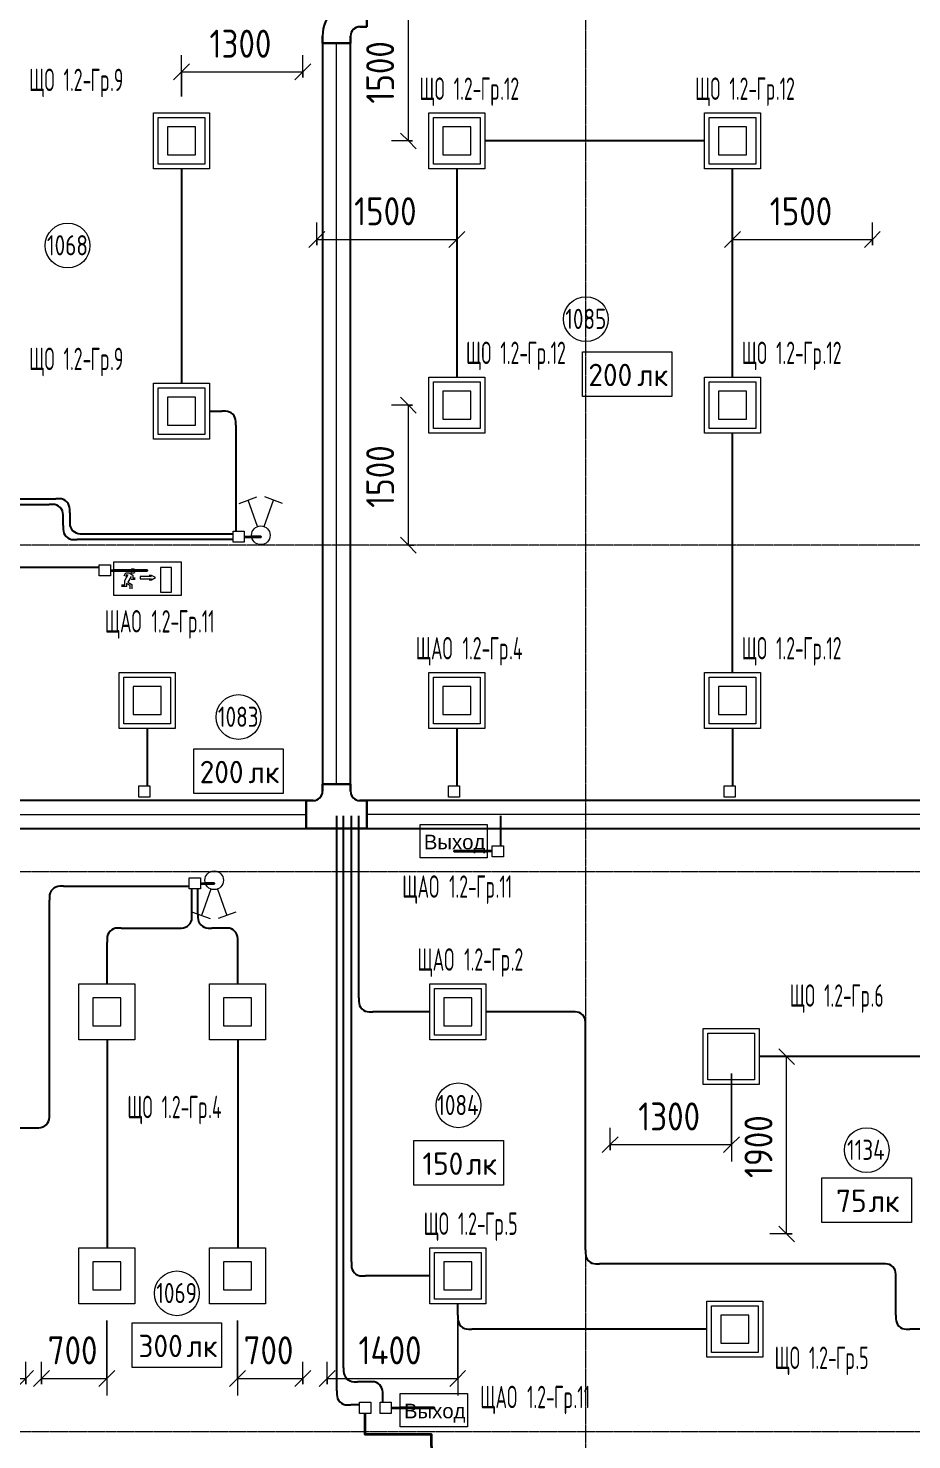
# Model space of a CAD drawing. Header units: millimetres. Extents: x -4730 to 98194, y -4296 to 93388.
# Drawn here: x 39027 to 48497, y 36915 to 52038 of the extents above; entities that cross this region are included whole.
import ezdxf

# ---------------------------------------------------------------- set-up
doc = ezdxf.new("R2010")
doc.units = ezdxf.units.MM
doc.linetypes.add('Линия сетки', pattern=[22.225, 12.7, -3.175, 3.175, -3.175])
for name, color, linetype, lineweight, true_color in [('Кабельные лотки', 5, 'Continuous', 25, 0x0000ff), ('Короба', 7, 'Continuous', 25, 0x008000), ('Соединительные детали кабельных лотков', 5, 'Continuous', 25, 0x0000ff), ('Соединительные детали коробов', 7, 'Continuous', 25, 0x008000), ('Типовые аннотации', 5, 'Continuous', 18, 0x0000ff)]:
    doc.layers.add(name, color=color, linetype=linetype, lineweight=lineweight, true_color=true_color)
for name, color, linetype, lineweight in [('Марки помещений', 7, 'Continuous', 9), ('Марки силовых электроприборов', 7, 'Continuous', 9), ('Осевая линия', 7, 'Continuous', 18), ('Оси', 7, 'Continuous', 9), ('Провода', 7, 'Continuous', 35), ('Размеры', 7, 'Continuous', 9), ('Размеры-120', 7, 'Continuous', 9)]:
    doc.layers.add(name, color=color, linetype=linetype, lineweight=lineweight)
doc.styles.add('Arial', font='arial.ttf', dxfattribs={"height": 156})
doc.styles.add('GOST Common', font='GOST_Common.ttf', dxfattribs={"width": 0.6, "height": 240})
doc.styles.add('GOST Common_1', font='GOST_Common.ttf', dxfattribs={"width": 0.9, "height": 300})
doc.styles.add('GOST Common_2', font='GOST_Common.ttf', dxfattribs={"height": 240})
doc.styles.add('GOST Common_3', font='GOST_Common.ttf', dxfattribs={"width": 0.8, "height": 216})
doc.dimstyles.new('ADSK_Проверочный', dxfattribs={"dimscale": 304.8, "dimtxt": 301.714499, "dimasz": 0.556693, "dimexe": 0.590551, "dimexo": 0.590551, "dimgap": 0.19685, "dimtad": 1, "dimdec": 3, "dimrnd": 0.001, "dimdsep": 46, "dimtxsty": 'GOST Common_1', "dimblk1": 'OBLIQUE', "dimblk2": 'OBLIQUE', "dimsah": 1, "dimcen": 0.09, "dimazin": 0, "dimtfac": 1, "dimtdec": 4, "dimtix": 1, "dimtmove": 0, "dimatfit": 3, "dimfxl": 1, "dimtvp": 1, "dimtolj": 1, "dimtzin": 0, "dimarcsym": 2})

# ---------------------------------------------------------------- blocks, each defined once
blk = doc.blocks.new('M_Горизонтальный тройник для канального - Радиус 100 мм-2474834-1-й этаж')
at = {"layer": 'Соединительные детали кабельных лотков'}
for p, q in [((325, 150), (-325, 150)), ((-325, 150), (-325, -150)), ((-325, -150), (-325, 150)), ((-325, 150), (325, 150)), ((-325, 150), (-325, 150)), ((325, -150), (325, 150)), ((325, 150), (325, -150)), ((325, 150), (325, 150)), ((-325, -150), (-250, -150)), ((-250, -150), (-325, -150)), ((-325, -150), (-325, -150)), ((250, -150), (325, -150)), ((325, -150), (250, -150)), ((325, -150), (325, -150)), ((-150, -250), (-150, -325)), ((-150, -325), (-150, -250)), ((150, -325), (150, -250)), ((150, -250), (150, -325)), ((-150, -325), (150, -325)), ((150, -325), (-150, -325)), ((-150, -325), (-150, -325)), ((150, -325), (150, -325))]:
    blk.add_line(p, q, dxfattribs=at)
for centre, start, end in [((-250, -250), 0, 90), ((-250, -250), 0, 90), ((250, -250), 90, 180), ((250, -250), 90, 180)]:
    blk.add_arc(centre, 100, start, end, dxfattribs=at)
blk = doc.blocks.new('M_Горизонтальный изгиб-колено для канального - Стандартная-2475426-1-й этаж')
at = {"layer": 'Соединительные детали кабельных лотков'}
for p, q in [((-150, 250), (-150, 325)), ((150, 325), (-150, 325)), ((-150, 325), (150, 325)), ((-150, 325), (-150, 325)), ((-150, 325), (-150, 250)), ((150, 250), (150, 325)), ((150, 325), (150, 325)), ((150, 325), (150, 250)), ((-325, 150), (-325, 150)), ((-325, 150), (-325, -150)), ((-325, -150), (-325, 150)), ((-325, 150), (-250, 150)), ((-250, 150), (-325, 150)), ((-325, -150), (-325, -150)), ((-250, -150), (-325, -150)), ((-250, -150), (-325, -150))]:
    blk.add_line(p, q, dxfattribs=at)
for radius, end in [(100, 360), (400, 360), (100, 0), (400, 0)]:
    blk.add_arc((-250, 250), radius, 270, end, dxfattribs=at)
blk = doc.blocks.new('M_Короб_ отвод - Плоский торец - ПВХ - Стандартная-2386742-1-й этаж')
at = {"layer": 'Соединительные детали коробов'}
for p, q in [((0, 111.95), (0, 150.05)), ((-150.05, 0), (-111.95, 0))]:
    blk.add_line(p, q, dxfattribs=at)
blk.add_arc((-111.95, 111.95), 111.95, 270, 0, dxfattribs=at)
blk = doc.blocks.new('ADSK_Марка_Помещение_1_ГОСТ21-501-2011 - Номер-85995-1-й этаж')
at = {"layer": 'Марки помещений'}
blk.add_circle((0, 0), 2, dxfattribs=at)
blk = doc.blocks.new('DIMBLOCK165-1-й этаж')
at = {"layer": 'Размеры-120'}
for p, q in [((38000, 38192), (38000, 37391)), ((38000, 37571), (38000, 38192)), ((39000, 37511), (39000, 37751)), ((38000, 37571), (37915, 37486)), ((38000, 37571), (38085, 37656)), ((38000, 37571), (39000, 37571)), ((39000, 37571), (38915, 37486)), ((39000, 37571), (39085, 37656)), ((39000, 37571), (39000, 37511))]:
    blk.add_line(p, q, dxfattribs=at)
at = {"layer": 'Размеры-120', "color": 0, "insert": (38150, 38023), "char_height": 300, "width": 840.71, "attachment_point": 1, "line_spacing_factor": 1.022761, "style": 'GOST Common_1'}
blk.add_mtext('1000', dxfattribs=at)
blk = doc.blocks.new('_Oblique')
at = {"color": 0, "linetype": 'ByBlock', "lineweight": -2}
blk.add_line((-0.5, -0.5), (0.5, 0.5), dxfattribs=at)
blk = doc.blocks.new('DIMBLOCK166-1-й этаж')
at = {"layer": 'Размеры-120'}
for p, q in [((39870, 38192), (39870, 37391)), ((39870, 37571), (39870, 38192)), ((39170, 37511), (39170, 37751)), ((39170, 37571), (39085, 37486)), ((39170, 37571), (39255, 37656)), ((39170, 37571), (39870, 37571)), ((39170, 37571), (39170, 37511)), ((39870, 37571), (39785, 37486)), ((39870, 37571), (39955, 37656))]:
    blk.add_line(p, q, dxfattribs=at)
at = {"layer": 'Размеры-120', "color": 0, "insert": (39236, 38023), "char_height": 300, "width": 681.16, "attachment_point": 1, "line_spacing_factor": 1.022761, "style": 'GOST Common_1'}
blk.add_mtext('700', dxfattribs=at)
blk = doc.blocks.new('DIMBLOCK167-1-й этаж')
at = {"layer": 'Размеры-120'}
for p, q in [((41270, 38192), (41270, 37391)), ((41270, 37571), (41270, 38192)), ((41970, 37511), (41970, 37751)), ((41270, 37571), (41185, 37486)), ((41270, 37571), (41355, 37656)), ((41270, 37571), (41970, 37571)), ((41970, 37571), (41885, 37486)), ((41970, 37571), (42055, 37656)), ((41970, 37571), (41970, 37511))]:
    blk.add_line(p, q, dxfattribs=at)
at = {"layer": 'Размеры-120', "color": 0, "insert": (41336, 38023), "char_height": 300, "width": 681.16, "attachment_point": 1, "line_spacing_factor": 1.022761, "style": 'GOST Common_1'}
blk.add_mtext('700', dxfattribs=at)
blk = doc.blocks.new('DIMBLOCK168-1-й этаж')
at = {"layer": 'Размеры-120'}
for p, q in [((43630, 38192), (43630, 37391)), ((43630, 37571), (43630, 38192)), ((42230, 37511), (42230, 37751)), ((42230, 37571), (42145, 37486)), ((42230, 37571), (42315, 37656)), ((42230, 37571), (43630, 37571)), ((42230, 37571), (42230, 37511)), ((43630, 37571), (43545, 37486)), ((43630, 37571), (43715, 37656))]:
    blk.add_line(p, q, dxfattribs=at)
at = {"layer": 'Размеры-120', "color": 0, "insert": (42567, 38023), "char_height": 300, "width": 871.39, "attachment_point": 1, "line_spacing_factor": 1.022761, "style": 'GOST Common_1'}
blk.add_mtext('1400', dxfattribs=at)
blk = doc.blocks.new('DIMBLOCK169-1-й этаж')
at = {"layer": 'Размеры-120'}
for p, q in [((46565, 40840), (46565, 39897)), ((46565, 40077), (46565, 40840)), ((45265, 40017), (45265, 40257)), ((45265, 40077), (45180, 39992)), ((45265, 40077), (45350, 40161)), ((45265, 40077), (46565, 40077)), ((45265, 40077), (45265, 40017)), ((46565, 40077), (46480, 39992)), ((46565, 40077), (46650, 40161))]:
    blk.add_line(p, q, dxfattribs=at)
at = {"layer": 'Размеры-120', "color": 0, "insert": (45565, 40529), "char_height": 300, "width": 840.71, "attachment_point": 1, "line_spacing_factor": 1.022761, "style": 'GOST Common_1'}
blk.add_mtext('1300', dxfattribs=at)
blk = doc.blocks.new('DIMBLOCK171-1-й этаж')
at = {"layer": 'Размеры-120'}
for p, q in [((47043, 41020), (47336, 41020)), ((47156, 41020), (47043, 41020)), ((47156, 41020), (47071, 41105)), ((47156, 39120), (47156, 41020)), ((47156, 41020), (47241, 40935)), ((47156, 39120), (47071, 39205)), ((47216, 39120), (46976, 39120)), ((47156, 39120), (47241, 39035)), ((47156, 39120), (47216, 39120))]:
    blk.add_line(p, q, dxfattribs=at)
at = {"layer": 'Размеры-120', "color": 0, "insert": (46704, 39720), "char_height": 300, "width": 840.71, "attachment_point": 1, "rotation": 90, "line_spacing_factor": 1.022761, "style": 'GOST Common_1'}
blk.add_mtext('1900', dxfattribs=at)
blk = doc.blocks.new('DIMBLOCK180-1-й этаж')
at = {"layer": 'Размеры-120'}
for p, q in [((43620, 50352), (43620, 49595)), ((43620, 49775), (43620, 50352)), ((42120, 49715), (42120, 49955)), ((42120, 49775), (42035, 49690)), ((42120, 49775), (42205, 49860)), ((42120, 49775), (43620, 49775)), ((42120, 49775), (42120, 49715)), ((43620, 49775), (43535, 49690)), ((43620, 49775), (43705, 49860))]:
    blk.add_line(p, q, dxfattribs=at)
at = {"layer": 'Размеры-120', "color": 0, "insert": (42520, 50227), "char_height": 300, "width": 840.71, "attachment_point": 1, "line_spacing_factor": 1.022761, "style": 'GOST Common_1'}
blk.add_mtext('1500', dxfattribs=at)
blk = doc.blocks.new('DIMBLOCK181-1-й этаж')
at = {"layer": 'Размеры-120'}
for p, q in [((46575, 50352), (46575, 49595)), ((46575, 49775), (46575, 50352)), ((48075, 49715), (48075, 49955)), ((46575, 49775), (46490, 49690)), ((46575, 49775), (46660, 49860)), ((46575, 49775), (48075, 49775)), ((48075, 49775), (47990, 49690)), ((48075, 49775), (48160, 49860)), ((48075, 49775), (48075, 49715))]:
    blk.add_line(p, q, dxfattribs=at)
at = {"layer": 'Размеры-120', "color": 0, "insert": (46975, 50227), "char_height": 300, "width": 840.71, "attachment_point": 1, "line_spacing_factor": 1.022761, "style": 'GOST Common_1'}
blk.add_mtext('1500', dxfattribs=at)
blk = doc.blocks.new('DIMBLOCK182-1-й этаж')
at = {"layer": 'Размеры-120'}
for p, q in [((43161, 52330), (42921, 52330)), ((43101, 52330), (43016, 52415)), ((43101, 50830), (43101, 52330)), ((43101, 52330), (43186, 52245)), ((43101, 52330), (43161, 52330)), ((43145, 50830), (42921, 50830)), ((43101, 50830), (43016, 50915)), ((43101, 50830), (43186, 50745)), ((43101, 50830), (43145, 50830))]:
    blk.add_line(p, q, dxfattribs=at)
at = {"layer": 'Размеры-120', "color": 0, "insert": (42649, 51230), "char_height": 300, "width": 840.71, "attachment_point": 1, "rotation": 90, "line_spacing_factor": 1.022761, "style": 'GOST Common_1'}
blk.add_mtext('1500', dxfattribs=at)
blk = doc.blocks.new('DIMBLOCK183-1-й этаж')
at = {"layer": 'Размеры-120'}
for p, q in [((43145, 48000), (42921, 48000)), ((43101, 48000), (43016, 48085)), ((43101, 46500), (43101, 48000)), ((43101, 48000), (43186, 47915)), ((43101, 48000), (43145, 48000)), ((43101, 46500), (43016, 46585)), ((43161, 46500), (42921, 46500)), ((43101, 46500), (43186, 46415)), ((43101, 46500), (43161, 46500))]:
    blk.add_line(p, q, dxfattribs=at)
at = {"layer": 'Размеры-120', "color": 0, "insert": (42649, 46900), "char_height": 300, "width": 840.71, "attachment_point": 1, "rotation": 90, "line_spacing_factor": 1.022761, "style": 'GOST Common_1'}
blk.add_mtext('1500', dxfattribs=at)
blk = doc.blocks.new('DIMBLOCK192-1-й этаж')
at = {"layer": 'Размеры-120'}
for p, q in [((40670, 51307), (40670, 51750)), ((41970, 51510), (41970, 51750)), ((40670, 51570), (40585, 51485)), ((40670, 51570), (40755, 51655)), ((40670, 51570), (41970, 51570)), ((40670, 51570), (40670, 51307)), ((41970, 51570), (41885, 51485)), ((41970, 51570), (42055, 51655)), ((41970, 51570), (41970, 51510))]:
    blk.add_line(p, q, dxfattribs=at)
at = {"layer": 'Размеры-120', "color": 0, "insert": (40970, 52022), "char_height": 300, "width": 840.71, "attachment_point": 1, "line_spacing_factor": 1.022761, "style": 'GOST Common_1'}
blk.add_mtext('1300', dxfattribs=at)
blk = doc.blocks.new('Морка помещения_освещённость_ - Морка помещения_освещённость_-1484368-1-й этаж')
at = {"layer": 'Марки помещений', "color": 190, "true_color": 0x8000ff}
for p, q in [((-4, 0), (-4, 4)), ((-4, 4), (4, 4)), ((4, 4), (4, 0)), ((4, 0), (-4, 0))]:
    blk.add_line(p, q, dxfattribs=at)

msp = doc.modelspace()

# ---------------------------------------------------------------- linework, layer by layer
at = {"layer": 'Кабельные лотки'}
for p, q in [((42481.5722, 51878.1437), (42181.5722, 51878.1437)), ((42181.5722, 51878.1437), (42181.5722, 43938.1437)), ((42481.5722, 43938.1437), (42481.5722, 51878.1437)), ((42481.5722, 43938.1437), (42181.5722, 43938.1437)), ((42006.5722, 43763.1437), (34267.9607, 43763.1437)), ((42006.5722, 43463.1437), (42006.5722, 43763.1437)), ((42656.5722, 43763.1437), (42656.5722, 43463.1437)), ((81502.9607, 43763.1437), (42656.5722, 43763.1437)), ((34267.9607, 43463.1437), (42006.5722, 43463.1437)), ((42656.5722, 43463.1437), (81502.9607, 43463.1437))]:
    msp.add_line(p, q, dxfattribs=at)
at = {"layer": 'Короба'}
for p, q in [((46279.764, 50830), (43919.764, 50830)), ((40672.264, 48232.5), (40672.264, 50532.5)), ((43622.264, 50532.5), (43622.264, 48297.5)), ((46577.264, 48297.5), (46577.264, 50532.5)), ((40969.764, 47935), (41101.4875, 47935)), ((41251.5375, 47784.95), (41251.5375, 46650.3697)), ((46577.264, 45132.5), (46577.264, 47702.5)), ((33768.6627, 46936.0109), (39251.4375, 46936.0109)), ((38282.314, 46997.5), (39322.214, 46997.5)), ((39401.4875, 46708.9197), (39401.4875, 46785.9609)), ((39472.264, 46847.45), (39472.264, 46771.9197)), ((39622.314, 46621.8697), (41223.0375, 46621.8697)), ((41223.0375, 46558.8697), (39551.5375, 46558.8697)), ((39788.5746, 46261.1733), (36588.5746, 46261.1733)), ((40302.264, 44537.5), (40302.264, 43919.8714)), ((43622.264, 44537.5), (43622.264, 43919.8714)), ((46577.264, 44537.5), (46577.264, 43919.8714)), ((42334.764, 37438.2122), (42334.764, 43600)), ((42407.0622, 37686.7122), (42407.0622, 43600)), ((42490, 38820.05), (42490, 43600)), ((42570, 41650.05), (42570, 43600)), ((44091.5, 43280), (44091.5, 43600)), ((39403.0912, 42844.5241), (40753.2817, 42844.5241)), ((40781.7817, 42547.55), (40781.7817, 42816.0241)), ((40844.7817, 42547.55), (40844.7817, 42816.0241)), ((39253.0412, 40407.9777), (39253.0412, 42694.4741)), ((40022.314, 42397.5), (40631.7317, 42397.5)), ((41122.214, 42397.5), (40994.8317, 42397.5)), ((39872.264, 41797.5), (39872.264, 42247.45)), ((41272.264, 41797.5), (41272.264, 42247.45)), ((43334.764, 41500), (42720.05, 41500)), ((44849.95, 41500), (43929.764, 41500)), ((45000, 38950.05), (45000, 41349.95)), ((39872.264, 41202.5), (39872.264, 38967.5)), ((41272.264, 41202.5), (41272.264, 38967.5)), ((48894.764, 41020), (46862.5, 41020)), ((36633.0412, 40257.9277), (39102.9912, 40257.9277)), ((48176.5324, 38800), (45150.05, 38800)), ((43334.764, 38670), (42640.05, 38670)), ((48326.5824, 38250.05), (48326.5824, 38649.95)), ((43632.264, 38250.05), (43632.264, 38372.5)), ((46304.764, 38100), (43782.314, 38100)), ((48826.5824, 38100), (48476.6324, 38100)), ((42677.0122, 37536.6622), (42557.1122, 37536.6622)), ((42827.0622, 37316.6622), (42827.0622, 37386.6122)), ((42578.5622, 37288.1622), (42484.814, 37288.1622))]:
    msp.add_line(p, q, dxfattribs=at)
at = {"layer": 'Осевая линия'}
for p, q in [((42331.5722, 43938.1437), (42331.5722, 51878.1437)), ((34267.9607, 43613.1437), (42006.5722, 43613.1437)), ((81502.9607, 43613.1437), (42656.5722, 43613.1437))]:
    msp.add_line(p, q, dxfattribs=at)
at = {"layer": 'Оси', "linetype": 'Линия сетки'}
for p, q in [((45000, 93388.3703), (45000, -3096.3487)), ((98194.2682, 46500), (-3530.0173, 46500)), ((98194.2682, 43000), (-3530.0173, 43000)), ((98194.2682, 37000), (-3530.0173, 37000))]:
    msp.add_line(p, q, dxfattribs=at)
at = {"layer": 'Провода', "flags": 128}
for points in [[(41343.0375, 46590.3702), (41520, 46590.3718), (41421.173, 46590.3718)], [(39908.5746, 46229.6736), (40300, 46229.6754), (39945.0179, 46229.6754)], [(44000, 43220.0003), (43592.0151, 43220.0021), (43946.9972, 43220.0021)], [(40873.2817, 42876.0246), (41020, 42876.0261), (40925.7181, 42876.0261)], [(42918.5622, 37256.6624), (43379.1282, 37256.6642), (43014.1102, 37256.6642)], [(43352.5746, 36717.9726), (43348.4515, 36972.9726), (42638.5573, 36972.9726), (42638.5611, 37196.6622)]]:
    msp.add_lwpolyline(points, dxfattribs=at)
at = {"layer": 'Типовые аннотации'}
for p, q in [((40370, 51130), (40970, 51130)), ((40370, 50530), (40370, 51130)), ((40970, 51130), (40970, 50530)), ((43320, 51130), (43920, 51130)), ((43320, 50530), (43320, 51130)), ((43920, 51130), (43920, 50530)), ((46275, 51130), (46875, 51130)), ((46275, 50530), (46275, 51130)), ((46875, 51130), (46875, 50530)), ((40420, 51080), (40920, 51080)), ((40420, 50580), (40420, 51080)), ((40520, 50980), (40520, 50680)), ((40820, 50980), (40520, 50980)), ((40820, 50680), (40820, 50980)), ((40920, 51080), (40920, 50580)), ((43370, 51080), (43870, 51080)), ((43370, 50580), (43370, 51080)), ((43470, 50980), (43470, 50680)), ((43770, 50980), (43470, 50980)), ((43770, 50680), (43770, 50980)), ((43870, 51080), (43870, 50580)), ((46325, 51080), (46825, 51080)), ((46325, 50580), (46325, 51080)), ((46425, 50980), (46425, 50680)), ((46725, 50980), (46425, 50980)), ((46725, 50680), (46725, 50980)), ((46825, 51080), (46825, 50580)), ((40520, 50680), (40820, 50680)), ((43470, 50680), (43770, 50680)), ((46425, 50680), (46725, 50680)), ((40970, 50530), (40370, 50530)), ((40920, 50580), (40420, 50580)), ((43920, 50530), (43320, 50530)), ((43870, 50580), (43370, 50580)), ((46875, 50530), (46275, 50530)), ((46825, 50580), (46325, 50580)), ((43320, 48300), (43920, 48300)), ((43320, 47700), (43320, 48300)), ((43370, 48250), (43870, 48250)), ((43370, 47750), (43370, 48250)), ((43870, 48250), (43870, 47750)), ((43920, 48300), (43920, 47700)), ((46275, 48300), (46875, 48300)), ((46275, 47700), (46275, 48300)), ((46325, 48250), (46825, 48250)), ((46325, 47750), (46325, 48250)), ((46825, 48250), (46825, 47750)), ((46875, 48300), (46875, 47700)), ((40370, 48235), (40970, 48235)), ((40370, 47635), (40370, 48235)), ((40420, 48185), (40920, 48185)), ((40420, 47685), (40420, 48185)), ((40920, 48185), (40920, 47685)), ((40970, 48235), (40970, 47635)), ((43470, 48150), (43470, 47850)), ((43770, 48150), (43470, 48150)), ((43770, 47850), (43770, 48150)), ((46425, 48150), (46425, 47850)), ((46725, 48150), (46425, 48150)), ((46725, 47850), (46725, 48150)), ((40520, 48085), (40520, 47785)), ((40820, 48085), (40520, 48085)), ((40820, 47785), (40820, 48085)), ((43470, 47850), (43770, 47850)), ((46425, 47850), (46725, 47850)), ((40920, 47685), (40420, 47685)), ((40520, 47785), (40820, 47785)), ((43920, 47700), (43320, 47700)), ((43870, 47750), (43370, 47750)), ((46875, 47700), (46275, 47700)), ((46825, 47750), (46325, 47750)), ((40970, 47635), (40370, 47635)), ((41289.2227, 46947.3184), (41477.1612, 47015.7224)), ((41485.798, 46699.6126), (41383.1919, 46981.5204)), ((41554.202, 46699.6126), (41656.8081, 46981.5204)), ((41750.7773, 46947.3184), (41562.8388, 47015.7224)), ((46275, 45135), (46875, 45135)), ((46275, 44535), (46275, 45135)), ((46325, 45085), (46825, 45085)), ((46325, 44585), (46325, 45085)), ((46825, 45085), (46825, 44585)), ((46875, 45135), (46875, 44535)), ((46425, 44985), (46425, 44685)), ((46725, 44985), (46425, 44985)), ((46725, 44685), (46725, 44985)), ((46425, 44685), (46725, 44685)), ((46875, 44535), (46275, 44535)), ((46825, 44585), (46325, 44585)), ((40985.798, 42815.3874), (40883.1919, 42533.4796)), ((41054.202, 42815.3874), (41156.8081, 42533.4796)), ((40789.2227, 42567.6816), (40977.1612, 42499.2776)), ((41250.7773, 42567.6816), (41062.8388, 42499.2776)), ((39570, 41800), (40170, 41800)), ((39570, 41200), (39570, 41800)), ((40170, 41800), (40170, 41200)), ((40970, 41800), (41570, 41800)), ((40970, 41200), (40970, 41800)), ((41570, 41800), (41570, 41200)), ((39720, 41650), (39720, 41350)), ((40020, 41650), (39720, 41650)), ((40020, 41350), (40020, 41650)), ((41120, 41650), (41120, 41350)), ((41420, 41650), (41120, 41650)), ((41420, 41350), (41420, 41650)), ((39720, 41350), (40020, 41350)), ((41120, 41350), (41420, 41350)), ((46262.736, 41320), (46862.736, 41320)), ((46262.736, 40720), (46262.736, 41320)), ((46862.736, 41320), (46862.736, 40720)), ((40170, 41200), (39570, 41200)), ((41570, 41200), (40970, 41200)), ((46312.736, 41270), (46812.736, 41270)), ((46312.736, 40770), (46312.736, 41270)), ((46812.736, 41270), (46812.736, 40770)), ((46862.736, 40720), (46262.736, 40720)), ((46812.736, 40770), (46312.736, 40770)), ((39570, 38970), (40170, 38970)), ((39570, 38370), (39570, 38970)), ((40170, 38970), (40170, 38370)), ((40970, 38970), (41570, 38970)), ((40970, 38370), (40970, 38970)), ((41570, 38970), (41570, 38370)), ((43330, 38970), (43930, 38970)), ((43330, 38370), (43330, 38970)), ((43380, 38920), (43880, 38920)), ((43380, 38420), (43380, 38920)), ((43880, 38920), (43880, 38420)), ((43930, 38970), (43930, 38370)), ((39720, 38820), (39720, 38520)), ((40020, 38820), (39720, 38820)), ((40020, 38520), (40020, 38820)), ((41120, 38820), (41120, 38520)), ((41420, 38820), (41120, 38820)), ((41420, 38520), (41420, 38820)), ((43480, 38820), (43480, 38520)), ((43780, 38820), (43480, 38820)), ((43780, 38520), (43780, 38820)), ((39720, 38520), (40020, 38520)), ((41120, 38520), (41420, 38520)), ((43880, 38420), (43380, 38420)), ((43480, 38520), (43780, 38520)), ((40170, 38370), (39570, 38370)), ((41570, 38370), (40970, 38370)), ((43930, 38370), (43330, 38370)), ((46300, 38400), (46900, 38400)), ((46300, 37800), (46300, 38400)), ((46350, 38350), (46850, 38350)), ((46350, 37850), (46350, 38350)), ((46850, 38350), (46850, 37850)), ((46900, 38400), (46900, 37800)), ((46450, 38250), (46450, 37950)), ((46750, 38250), (46450, 38250)), ((46750, 37950), (46750, 38250)), ((46850, 37850), (46350, 37850)), ((46450, 37950), (46750, 37950)), ((46900, 37800), (46300, 37800))]:
    msp.add_line(p, q, dxfattribs=at)
at = {"layer": 'Типовые аннотации', "color": 7}
for p, q in [((41223.0375, 46650.3697), (41343.0375, 46650.3697)), ((41223.0375, 46530.3697), (41223.0375, 46650.3697)), ((41343.0375, 46650.3697), (41343.0375, 46530.3697)), ((41343.0375, 46530.3697), (41223.0375, 46530.3697)), ((40753.2817, 42936.0241), (40873.2817, 42936.0241)), ((40753.2817, 42816.0241), (40753.2817, 42936.0241)), ((40873.2817, 42816.0241), (40753.2817, 42816.0241)), ((40873.2817, 42936.0241), (40873.2817, 42816.0241))]:
    msp.add_line(p, q, dxfattribs=at)
at = {"layer": 'Типовые аннотации', "color": 1, "true_color": 0xff0000}
for p, q in [((39788.5746, 46289.6733), (39908.5746, 46289.6733)), ((39788.5746, 46169.6733), (39788.5746, 46289.6733)), ((39908.5746, 46289.6733), (39908.5746, 46169.6733)), ((39908.5746, 46169.6733), (39788.5746, 46169.6733)), ((40000, 45135), (40600, 45135)), ((40000, 44535), (40000, 45135)), ((40050, 45085), (40550, 45085)), ((40050, 44585), (40050, 45085)), ((40550, 45085), (40550, 44585)), ((40600, 45135), (40600, 44535)), ((43320, 45135), (43920, 45135)), ((43320, 44535), (43320, 45135)), ((43370, 45085), (43870, 45085)), ((43370, 44585), (43370, 45085)), ((43870, 45085), (43870, 44585)), ((43920, 45135), (43920, 44535)), ((40150, 44985), (40150, 44685)), ((40450, 44985), (40150, 44985)), ((40450, 44685), (40450, 44985)), ((43470, 44985), (43470, 44685)), ((43770, 44985), (43470, 44985)), ((43770, 44685), (43770, 44985)), ((40150, 44685), (40450, 44685)), ((43470, 44685), (43770, 44685)), ((40600, 44535), (40000, 44535)), ((40550, 44585), (40050, 44585)), ((43920, 44535), (43320, 44535)), ((43870, 44585), (43370, 44585)), ((40210.764, 43919.8714), (40330.764, 43919.8714)), ((40210.764, 43799.8714), (40210.764, 43919.8714)), ((40330.764, 43919.8714), (40330.764, 43799.8714)), ((43530.764, 43919.8714), (43650.764, 43919.8714)), ((43530.764, 43799.8714), (43530.764, 43919.8714)), ((43650.764, 43919.8714), (43650.764, 43799.8714)), ((40330.764, 43799.8714), (40210.764, 43799.8714)), ((43650.764, 43799.8714), (43530.764, 43799.8714)), ((44000, 43280), (44120, 43280)), ((44000, 43160), (44000, 43280)), ((44120, 43280), (44120, 43160)), ((44120, 43160), (44000, 43160)), ((43330, 41800), (43930, 41800)), ((43330, 41200), (43330, 41800)), ((43380, 41750), (43880, 41750)), ((43380, 41250), (43380, 41750)), ((43880, 41750), (43880, 41250)), ((43930, 41800), (43930, 41200)), ((43480, 41650), (43480, 41350)), ((43780, 41650), (43480, 41650)), ((43780, 41350), (43780, 41650)), ((43480, 41350), (43780, 41350)), ((43930, 41200), (43330, 41200)), ((43880, 41250), (43380, 41250)), ((42578.5622, 37316.6622), (42698.5622, 37316.6622)), ((42578.5622, 37196.6622), (42578.5622, 37316.6622)), ((42698.5622, 37316.6622), (42698.5622, 37196.6622)), ((42798.5622, 37316.6622), (42918.5622, 37316.6622)), ((42798.5622, 37196.6622), (42798.5622, 37316.6622)), ((42918.5622, 37316.6622), (42918.5622, 37196.6622)), ((42698.5622, 37196.6622), (42578.5622, 37196.6622)), ((42918.5622, 37196.6622), (42798.5622, 37196.6622))]:
    msp.add_line(p, q, dxfattribs=at)
at = {"layer": 'Типовые аннотации', "color": 96, "true_color": 0x008000}
for p, q in [((39945.0179, 45961.7452), (39945.0179, 46321.7452)), ((39945.0179, 46321.7452), (40665.0179, 46321.7452)), ((40665.0179, 46321.7452), (40665.0179, 45961.7452)), ((40054.1286, 46170.8048), (40072.1286, 46201.9817)), ((40061.7363, 46121.6279), (40097.7363, 46183.9817)), ((40082.5209, 46183.9817), (40069.7171, 46161.8048)), ((40072.1286, 46201.9817), (40108.1286, 46201.9817)), ((40131.6978, 46164.374), (40095.6978, 46102.0202)), ((40108.1286, 46201.9817), (40149.6978, 46177.9817)), ((40173.6978, 46129.9817), (40131.6978, 46129.9817)), ((40149.6978, 46177.9817), (40149.6978, 46147.9817)), ((40149.6978, 46147.9817), (40173.6978, 46147.9817)), ((40345.539, 46163.7977), (40225.539, 46163.7977)), ((40225.539, 46163.7977), (40225.539, 46139.7977)), ((40225.539, 46139.7977), (40345.539, 46139.7977)), ((40348.7544, 46175.7977), (40324.7544, 46175.7977)), ((40324.7544, 46175.7977), (40345.539, 46163.7977)), ((40345.539, 46139.7977), (40324.7544, 46127.7977)), ((40324.7544, 46127.7977), (40348.7544, 46127.7977)), ((40390.3236, 46151.7977), (40348.7544, 46175.7977)), ((40348.7544, 46127.7977), (40390.3236, 46151.7977)), ((40443.641, 46259.594), (40443.641, 45995.594)), ((40563.641, 46259.594), (40443.641, 46259.594)), ((40563.641, 45995.594), (40563.641, 46259.594)), ((40025.7363, 46073.6279), (40061.7363, 46073.6279)), ((40079.7363, 46055.6279), (40025.7363, 46055.6279)), ((40061.7363, 46073.6279), (40061.7363, 46121.6279)), ((40119.267, 46067.6279), (40079.7363, 46090.4509)), ((40079.7363, 46090.4509), (40079.7363, 46055.6279)), ((40095.6978, 46102.0202), (40137.267, 46078.0202)), ((40119.267, 46030.0202), (40119.267, 46067.6279)), ((40137.267, 46078.0202), (40137.267, 46030.0202)), ((40443.641, 45995.594), (40563.641, 45995.594)), ((40665.0179, 45961.7452), (39945.0179, 45961.7452)), ((43226.9972, 43148.2548), (43226.9972, 43508.2548)), ((43226.9972, 43508.2548), (43946.9972, 43508.2548)), ((43946.9972, 43508.2548), (43946.9972, 43148.2548)), ((43946.9972, 43148.2548), (43226.9972, 43148.2548)), ((43014.1102, 37051.9708), (43014.1102, 37411.9708)), ((43014.1102, 37411.9708), (43734.1102, 37411.9708)), ((43734.1102, 37411.9708), (43734.1102, 37051.9708)), ((43734.1102, 37051.9708), (43014.1102, 37051.9708))]:
    msp.add_line(p, q, dxfattribs=at)
at = {"layer": 'Типовые аннотации', "color": 16, "true_color": 0x800000}
for p, q in [((46485.764, 43919.8714), (46605.764, 43919.8714)), ((46485.764, 43799.8714), (46485.764, 43919.8714)), ((46605.764, 43919.8714), (46605.764, 43799.8714)), ((46605.764, 43799.8714), (46485.764, 43799.8714))]:
    msp.add_line(p, q, dxfattribs=at)
at = {"layer": 'Типовые аннотации'}
for centre in [(41520, 46605.6433), (41020, 42909.3566)]:
    msp.add_circle(centre, 100, dxfattribs=at)
at = {"layer": 'Типовые аннотации', "color": 96, "true_color": 0x008000}
msp.add_circle((40147.6951, 46222.5129), 24, dxfattribs=at)

# ---------------------------------------------------------------- block references
at = {"layer": 'Марки помещений', "xscale": 120, "yscale": 120, "zscale": 120}
for p in [(39448.5283, 49709.9336), (45004.1871, 48921.2254), (41280.6992, 44658.1301), (43638.2132, 40498.4215), (48014.1911, 40018.4215), (40619.9517, 38484.1377)]:
    msp.add_blockref('ADSK_Марка_Помещение_1_ГОСТ21-501-2011 - Номер-85995-1-й этаж', p, dxfattribs=at)
at = {"layer": 'Марки помещений', "color": 190, "true_color": 0x8000ff, "xscale": 120, "yscale": 120, "zscale": 120}
for p in [(45446.9573, 48091.5201), (41280.6992, 43837.46), (43639.4952, 39641.4259), (48014.1911, 39242.5384), (40619.9517, 37688.5049)]:
    msp.add_blockref('Морка помещения_освещённость_ - Морка помещения_освещённость_-1484368-1-й этаж', p, dxfattribs=at)
at = {"layer": 'Соединительные детали кабельных лотков', "rotation": 180}
for name, p in [('M_Горизонтальный изгиб-колено для канального - Стандартная-2475426-1-й этаж', (42331.5722, 52203.1437)), ('M_Горизонтальный изгиб-колено для канального - Стандартная-2475426-1-й этаж', (42331.5722, 52203.1437)), ('M_Горизонтальный тройник для канального - Радиус 100 мм-2474834-1-й этаж', (42331.5722, 43613.1437)), ('M_Горизонтальный тройник для канального - Радиус 100 мм-2474834-1-й этаж', (42331.5722, 43613.1437))]:
    msp.add_blockref(name, p, dxfattribs=at)
at = {"layer": 'Соединительные детали коробов'}
for p, rotation in [((41251.5375, 47935), 90), ((39401.4875, 46936.0109), 90), ((39472.264, 46997.5), 90), ((39472.264, 46621.8697), 270), ((39401.4875, 46558.8697), 270), ((39253.0412, 42844.5241), 180), ((40844.7817, 42397.5), 270), ((39872.264, 42397.5), 180), ((41272.264, 42397.5), 90), ((42570, 41500), 270), ((45000, 41500), 90), ((45000, 38800), 270), ((42490, 38670), 270), ((48326.5824, 38800), 90), ((43632.264, 38100), 270), ((48326.5824, 38100), 270), ((42407.0622, 37536.6622), 270), ((42827.0622, 37536.6622), 90), ((42334.764, 37288.1622), 270)]:
    msp.add_blockref('M_Короб_ отвод - Плоский торец - ПВХ - Стандартная-2386742-1-й этаж', p, dxfattribs=dict(at, rotation=rotation))
for p in [(40781.7817, 42397.5), (39253.0412, 40257.9277)]:
    msp.add_blockref('M_Короб_ отвод - Плоский торец - ПВХ - Стандартная-2386742-1-й этаж', p, dxfattribs=at)

# ---------------------------------------------------------------- texts
at = {"layer": 'Марки помещений', "char_height": 216, "attachment_point": 1, "style": 'GOST Common_3'}
for s, insert, width in [('1068', (39227.4123, 49820.7208), 546.4302), ('1085', (44783.0712, 49032.0126), 546.4302), ('1083', (41059.5833, 44768.9173), 546.4302), ('1084', (43410.3772, 40609.2087), 561.8226), ('1134', (47802.1952, 40129.2087), 523.3416), ('1069', (40398.8358, 38594.9249), 546.4302)]:
    msp.add_mtext(s, dxfattribs=dict(at, insert=insert, width=width))
at = {"layer": 'Марки помещений', "color": 190, "true_color": 0x8000ff, "char_height": 240, "attachment_point": 1, "style": 'GOST Common_2'}
for s, insert, width in [('200', (45030.8735, 48443.232), 634.9365), ('лк', (45554.7485, 48443.232), 413.67075), ('200', (40864.6153, 44189.1719), 634.9365), ('лк', (41388.4903, 44189.1719), 413.67075), ('150', (43251.6114, 39993.1378), 567.59475), ('лк', (43719.9239, 39993.1378), 413.67075), ('75', (47685.7072, 39594.2504), 423.291), ('лк', (48034.9572, 39594.2504), 413.67075), ('300', (40208.0678, 38040.2168), 625.31625), ('лк', (40724.0053, 38040.2168), 413.67075)]:
    msp.add_mtext(s, dxfattribs=dict(at, insert=insert, width=width))
at = {"layer": 'Марки силовых электроприборов', "char_height": 240, "attachment_point": 1, "style": 'GOST Common'}
for s, insert, width in [('ЩО', (39037.2505, 51604.5386), 340.55685), (' 1.2-', (39318.238, 51604.5386), 455.99985), ('Гр', (39694.4755, 51604.5386), 253.9746), ('.9', (39904.0255, 51604.5386), 178.93665), ('ЩО', (43218.9653, 51510.1824), 340.55685), (' 1.2-', (43499.9528, 51510.1824), 455.99985), ('Гр', (43876.1903, 51510.1824), 253.9746), ('.12', (44085.7403, 51510.1824), 265.5189), ('ЩО', (46173.9654, 51510.1824), 340.55685), (' 1.2-', (46454.9529, 51510.1824), 455.99985), ('Гр', (46831.1904, 51510.1824), 253.9746), ('.12', (47040.7404, 51510.1824), 265.5189), ('ЩО', (39037.2505, 48615.1824), 340.55685), (' 1.2-', (39318.238, 48615.1824), 455.99985), ('Гр', (39694.4755, 48615.1824), 253.9746), ('.9', (39904.0255, 48615.1824), 178.93665), ('ЩО', (43718.9653, 48680.1824), 340.55685), (' 1.2-', (43999.9528, 48680.1824), 455.99985), ('Гр', (44376.1903, 48680.1824), 253.9746), ('.12', (44585.7403, 48680.1824), 265.5189), ('ЩО', (46673.9654, 48680.1824), 340.55685), (' 1.2-', (46954.9529, 48680.1824), 455.99985), ('Гр', (47331.1904, 48680.1824), 253.9746), ('.12', (47540.7404, 48680.1824), 265.5189), ('ЩАО', (39846.6614, 45803.7922), 502.17705), (' 1.2-', (40260.9989, 45803.7922), 455.99985), ('Гр', (40637.2364, 45803.7922), 253.9746), ('.11', (40846.7864, 45803.7922), 225.11385), ('ЩАО', (43180.8053, 45515.1824), 502.17705), (' 1.2-', (43595.1428, 45515.1824), 455.99985), ('Гр', (43971.3803, 45515.1824), 253.9746), ('.4', (44180.9303, 45515.1824), 196.2531), ('ЩО', (46673.9654, 45515.1824), 340.55685), (' 1.2-', (46954.9529, 45515.1824), 455.99985), ('Гр', (47331.1904, 45515.1824), 253.9746), ('.12', (47540.7404, 45515.1824), 265.5189), ('ЩАО', (43035.9464, 42961.6773), 502.17705), (' 1.2-', (43450.2839, 42961.6773), 455.99985), ('Гр', (43826.5214, 42961.6773), 253.9746), ('.11', (44036.0714, 42961.6773), 225.11385), ('ЩАО', (43198.0053, 42180.1824), 502.17705), (' 1.2-', (43612.3428, 42180.1824), 455.99985), ('Гр', (43988.5803, 42180.1824), 253.9746), ('.2', (44198.1303, 42180.1824), 178.93665), ('ЩО', (47188.5217, 41794.5386), 340.55685), (' 1.2-', (47469.5092, 41794.5386), 455.99985), ('Гр', (47845.7467, 41794.5386), 253.9746), ('.6', (48055.2967, 41794.5386), 178.93665), ('ЩО', (40088.6967, 40600.2674), 340.55685), (' 1.2-', (40369.6842, 40600.2674), 455.99985), ('Гр', (40745.9217, 40600.2674), 253.9746), ('.4', (40955.4717, 40600.2674), 196.2531), ('ЩО', (43264.6053, 39350.1824), 340.55685), (' 1.2-', (43545.5928, 39350.1824), 455.99985), ('Гр', (43921.8303, 39350.1824), 253.9746), ('.5', (44131.3803, 39350.1824), 178.93665), ('ЩО', (47026.6682, 37913.5725), 340.55685), (' 1.2-', (47307.6557, 37913.5725), 455.99985), ('Гр', (47683.8932, 37913.5725), 253.9746), ('.5', (47893.4432, 37913.5725), 178.93665), ('ЩАО', (43871.5323, 37493.4251), 502.17705), (' 1.2-', (44285.8698, 37493.4251), 455.99985), ('Гр', (44662.1073, 37493.4251), 253.9746), ('.11', (44871.6573, 37493.4251), 225.11385)]:
    msp.add_mtext(s, dxfattribs=dict(at, insert=insert, width=width))
at = {"layer": 'Типовые аннотации', "color": 96, "lineweight": 9, "true_color": 0x008000, "char_height": 156, "width": 769.62, "attachment_point": 1, "style": 'Arial'}
for insert in [(43267.1401, 43397.4194), (43054.2532, 37301.1354)]:
    msp.add_mtext('Выход', dxfattribs=dict(at, insert=insert))

# ---------------------------------------------------------------- dimensions: what is measured, and where the dimension line sits
at = {"layer": 'Размеры'}
for base, p1, p2, override, picture, middle in [((43100.6726, 52330), (43324.764, 50830), (42980.6907, 52330), {"dimpost": '<>', "dimfxl": 1538.956268}, 'DIMBLOCK182-1-й этаж', (42890.6726, 51580)), ((43100.6726, 48000), (42980.6907, 46500), (43324.764, 48000), {"dimpost": '<>', "dimfxl": 1538.956268}, 'DIMBLOCK183-1-й этаж', (42890.6726, 47250)), ((47155.8301, 41020), (47035.8483, 39120), (46862.5, 41020), {"dimpost": '<>', "dimfxl": 1907.891407}, 'DIMBLOCK171-1-й этаж', (46945.8301, 40070))]:
    dim = msp.add_linear_dim(base=base, p1=p1, p2=p2, angle=90, dimstyle='ADSK_Проверочный', override=override, dxfattribs=at)
    dim.commit()
    dim.dimension.update_dxf_attribs({"geometry": picture, "text_midpoint": middle})
for base, p1, p2, override, picture, middle in [((41970, 51569.7128), (40670, 51127.5), (41970, 51689.6947), {"dimpost": '<>', "dimfxl": 1416.355476}, 'DIMBLOCK192-1-й этаж', (41320, 51779.7128)), ((43620, 49774.8689), (42120, 49894.8508), (43620, 50532.5), {"dimpost": '<>', "dimfxl": 1629.906894}, 'DIMBLOCK180-1-й этаж', (42870, 49984.8689)), ((48075, 49774.8689), (46575, 50532.5), (48075, 49894.8508), {"dimpost": '<>', "dimfxl": 1629.906894}, 'DIMBLOCK181-1-й этаж', (47325, 49984.8689)), ((46565, 40076.6465), (45265, 40196.6284), (46565, 41020), {"dimpost": '<>', "dimfxl": 1538.811489}, 'DIMBLOCK169-1-й этаж', (45915, 40286.6465)), ((39000, 37570.9683), (38000, 38372.5), (39000, 37690.9502), {"dimpost": '<>', "dimfxl": 1210.169454}, 'DIMBLOCK165-1-й этаж', (38500, 37780.9683)), ((39870, 37570.9683), (39170, 37690.9502), (39870, 38372.5), {"dimpost": '<>', "dimfxl": 976.990331}, 'DIMBLOCK166-1-й этаж', (39520, 37780.9683)), ((41970, 37570.9683), (41270, 38372.5), (41970, 37690.9502), {"dimpost": '<>', "dimfxl": 976.990331}, 'DIMBLOCK167-1-й этаж', (41620, 37780.9683)), ((43630, 37570.9683), (42230, 37690.9502), (43630, 38372.5), {"dimpost": '<>', "dimfxl": 1557.083847}, 'DIMBLOCK168-1-й этаж', (42930, 37780.9683))]:
    dim = msp.add_linear_dim(base=base, p1=p1, p2=p2, dimstyle='ADSK_Проверочный', override=override, dxfattribs=at)
    dim.commit()
    dim.dimension.update_dxf_attribs({"geometry": picture, "text_midpoint": middle})

doc.saveas('drawing.dxf')
